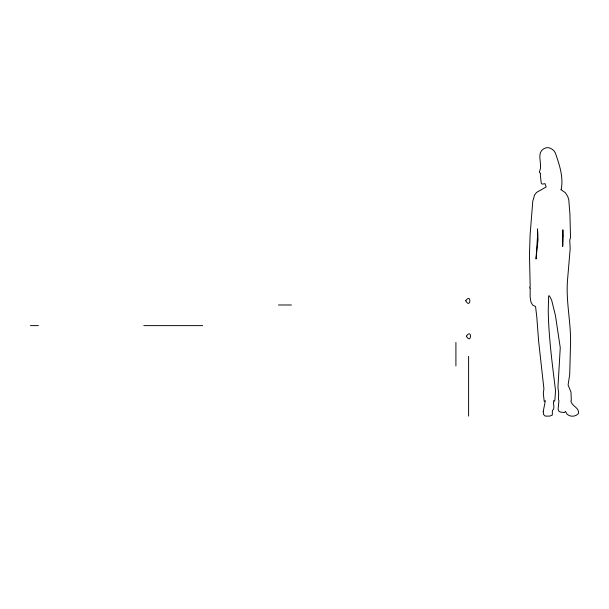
<?xml version="1.0" encoding="UTF-8"?>
<svg xmlns="http://www.w3.org/2000/svg" width="609" height="609" viewBox="0 0 609 609"><rect width="100%" height="100%" fill="white"/><g stroke="black" fill="none" stroke-linecap="round" stroke-linejoin="round"><path stroke-width="0.91" d="M278.45 304.987L291.422 304.987M30.45 325.625L38.39 325.625M143.808 325.625L202.637 325.625M468.61 356.356L468.61 416.099M455.913 342.441L455.913 365.94M543.243 411.418L543.563 414.493L545.177 416.099L549.79 416.099L552.294 415.087L552.401 410.664C555.621 408.099 552.523 403.896 553.718 400.532L554.479 401.247L554.875 400.174L555.522 390.628C552.302 363.908 548.694 337.553 548.237 310.643L548.648 295.913L549.409 295.822L551.647 300.176L555.438 315.538L560.257 347.686L557.943 387.172L558.666 393.163L558.483 399.679L558.933 400.608L558.126 409.058L558.491 410.801L560.166 412.004L564.429 412.559L565.525 411.395L567.124 414.265C570.252 417.157 575.642 416.815 578.421 413.572C579.661 407.687 571.775 406.287 570.831 400.988L571.303 400.478L570.983 392.089L568.09 385.01L569.712 374.543L570.427 347.229C571.668 324.559 565.548 302.003 567.58 279.447L570.169 248.799L569.75 240.152L570.504 237.609L569.94 214.36L568.783 199.798L567.755 196.509L565.319 192.672L560.798 189.582L561.254 189.224C563.614 176.861 559.321 164.422 555.309 152.859C553.231 148.9 548.389 146.084 544.126 148.573C535.478 153.369 543.342 164.499 539.308 171.913L539.65 172.834L540.647 173.299L540.366 175.544L541.256 183.21L542.254 184.139L545.025 183.644L546.151 186.986L536.552 192.429L534.618 194.918L532.784 201.137L530.104 234.754L529.465 254.76L530.18 286.611L529.716 286.961L529.868 288.072L530.203 287.851L530.112 296.667L530.941 302.041L532.685 305.147L535.555 306.51L536.811 317.175L538.615 341.055L543.913 388.74L543.304 393.483L544.233 401.506L545.375 400.585L543.243 411.418M465.718 300.762C470.772 309.692 471.625 292.366 465.718 300.762M466.365 336.168C471.427 345.105 472.272 327.779 466.365 336.168M562.967 235.873L562.701 246.455L562.891 229.814L562.967 235.873M537.648 234.534L536.019 258.97L538.021 239.68L537.519 228.9L537.648 234.534"/></g></svg>
